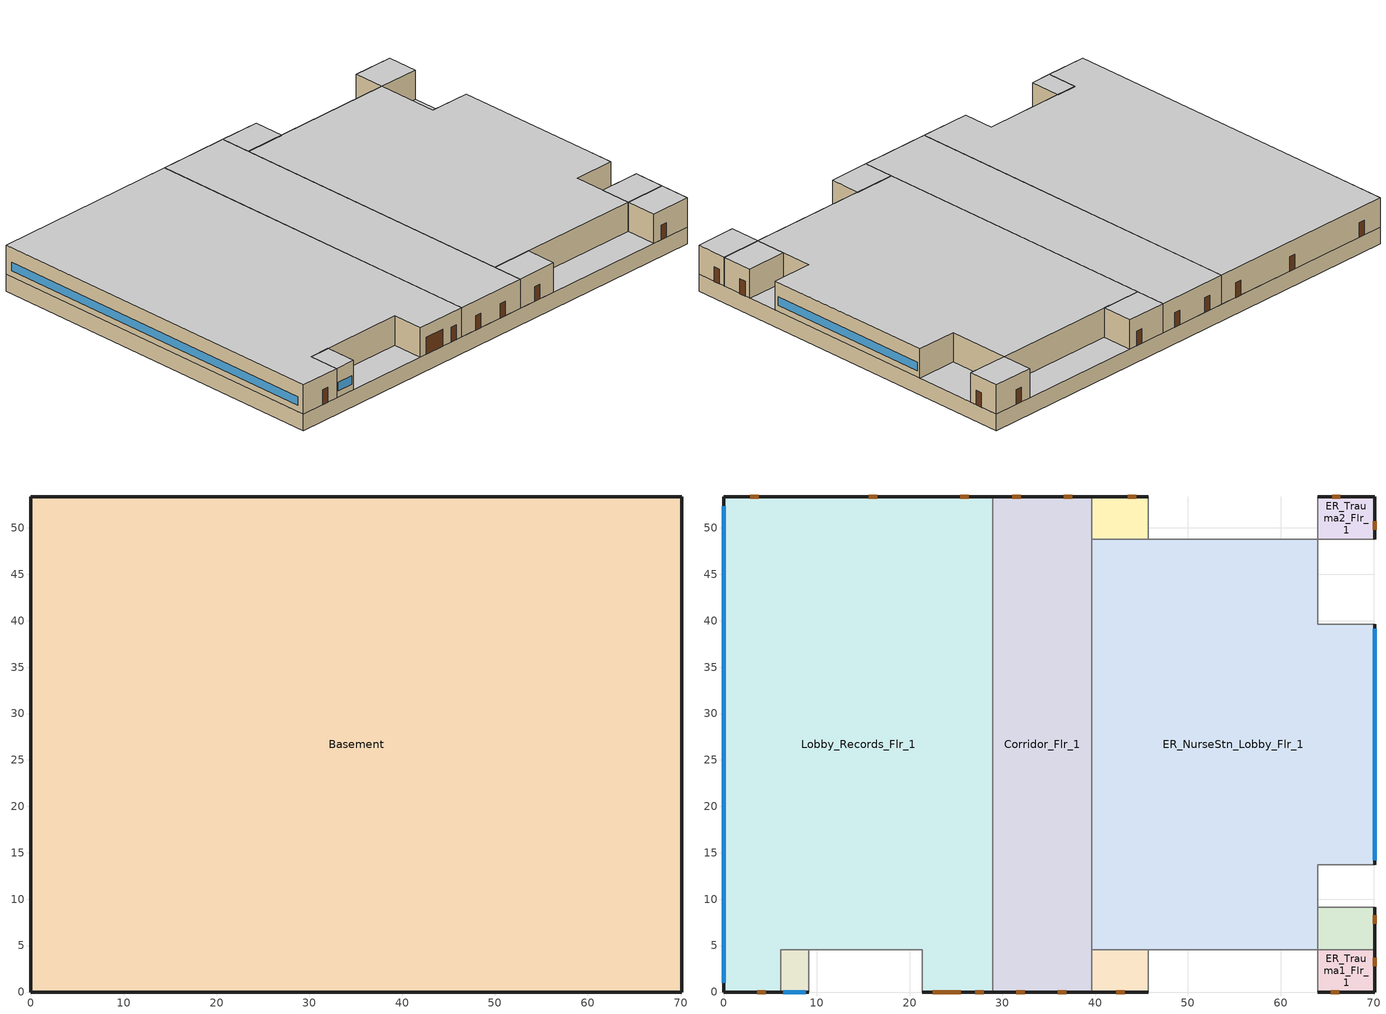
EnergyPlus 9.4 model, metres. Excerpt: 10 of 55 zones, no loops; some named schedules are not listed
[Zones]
Basement
 floor othersidecoefficients (ext_slab_8in_with_carpet): 70.1,53.34 70.1,0 0,0 0,53.34 z-2.44
 wall othersidecoefficients (basement_wall): 70.1,0 70.1,53.34 0,53.34 0,0 70.1,0 z-2.44:0
 ceiling adiabatic (int_slab_ceiling): 0,0 70.1,0 70.1,53.34 0,53.34 z0
Corridor_Flr_1
 floor adiabatic (int_slab_floor): 39.62,53.34 39.62,0 28.96,0 28.96,53.34 z0
 wall outside (nonres_ext_wall): 39.62,53.34 28.96,53.34 / 28.96,0 39.62,0 z0:4.27
 wall to Lobby_Records_Flr_1 (Air_Wall): 28.96,53.34 28.96,15.24 z0:4.27
 wall to Lobby_Records_Flr_1 (int_wall): 28.96,15.24 28.96,0 z0:4.27
 wall adiabatic (int_wall): 39.62,0 39.62,53.34 z0:4.27
 door (Swinging Door_con): 37.53,53.34 36.62,53.34 / 31.97,53.34 31.05,53.34 / 31.5,0 32.41,0 / 35.95,0 36.87,0 z0:2.13
 ceiling adiabatic (int_slab_ceiling): 28.96,53.34 28.96,0 39.62,0 39.62,53.34 z4.27
ER_Exam1_Mult4_Flr_1
 floor adiabatic (int_slab_floor): 45.72,4.57 45.72,0 39.62,0 39.62,4.57 z0
 wall outside (nonres_ext_wall): 39.62,0 45.72,0 z0:4.27
 wall adiabatic (int_wall): 45.72,0 45.72,4.57 39.62,4.57 39.62,0 z0:4.27
 door (Swinging Door_con): 42.29,0 43.2,0 z0:2.13
 ceiling adiabatic (int_slab_ceiling): 39.62,4.57 39.62,0 45.72,0 45.72,4.57 z4.27
ER_Exam3_Mult4_Flr_1
 floor adiabatic (int_slab_floor): 70.1,9.14 70.1,4.57 64.01,4.57 64.01,9.14 z0
 wall outside (nonres_ext_wall): 70.1,4.57 70.1,9.14 z0:4.27
 wall adiabatic (int_wall): 70.1,9.14 64.01,9.14 64.01,4.57 70.1,4.57 z0:4.27
 door (Swinging Door_con): 70.1,7.36 70.1,8.27 z0:2.13
 ceiling adiabatic (int_slab_ceiling): 64.01,9.14 64.01,4.57 70.1,4.57 70.1,9.14 z4.27
ER_NurseStn_Lobby_Flr_1
 floor adiabatic (int_slab_floor): 39.62,4.57 39.62,48.77 64.01,48.77 64.01,39.62 70.1,39.62 70.1,13.72 64.01,13.72 64.01,4.57 z0
 wall outside (nonres_ext_wall): 70.1,13.72 70.1,39.62 z0:4.27
 wall adiabatic (int_wall): 70.1,39.62 64.01,39.62 64.01,48.77 39.62,48.77 39.62,4.57 64.01,4.57 64.01,13.72 70.1,13.72 z0:4.27
 window (Window_U_0.40_SHGC_0.38): 70.1,14.2 70.1,39.14 z0.91:2.13
 ceiling adiabatic (int_slab_ceiling): 39.62,4.57 64.01,4.57 64.01,13.72 70.1,13.72 70.1,39.62 64.01,39.62 64.01,48.77 39.62,48.77 z4.27
ER_Trauma1_Flr_1
 floor adiabatic (int_slab_floor): 70.1,4.57 70.1,0 64.01,0 64.01,4.57 z0
 wall outside (nonres_ext_wall): 64.01,0 70.1,0 70.1,4.57 z0:4.27
 wall adiabatic (int_wall): 70.1,4.57 64.01,4.57 64.01,0 z0:4.27
 door (Swinging Door_con): 70.1,2.76 70.1,3.67 / 65.38,0 66.29,0 z0:2.13
 ceiling adiabatic (int_slab_ceiling): 64.01,4.57 64.01,0 70.1,0 70.1,4.57 z4.27
ER_Trauma2_Flr_1
 floor adiabatic (int_slab_floor): 70.1,53.34 70.1,48.77 64.01,48.77 64.01,53.34 z0
 wall outside (nonres_ext_wall): 70.1,48.77 70.1,53.34 64.01,53.34 z0:4.27
 wall adiabatic (int_wall): 64.01,53.34 64.01,48.77 70.1,48.77 z0:4.27
 door (Swinging Door_con): 70.1,49.79 70.1,50.7 / 66.43,53.34 65.52,53.34 z0:2.13
 ceiling adiabatic (int_slab_ceiling): 64.01,53.34 64.01,48.77 70.1,48.77 70.1,53.34 z4.27
ER_Triage_Mult4_Flr_1
 floor adiabatic (int_slab_floor): 45.72,53.34 45.72,48.77 39.62,48.77 39.62,53.34 z0
 wall outside (nonres_ext_wall): 45.72,53.34 39.62,53.34 z0:4.27
 wall adiabatic (int_wall): 39.62,53.34 39.62,48.77 45.72,48.77 45.72,53.34 z0:4.27
 door (Swinging Door_con): 44.45,53.34 43.53,53.34 z0:2.13
 ceiling adiabatic (int_slab_ceiling): 39.62,53.34 39.62,48.77 45.72,48.77 45.72,53.34 z4.27
Lobby_Records_Flr_1
 floor adiabatic (int_slab_floor): 0,0 0,53.34 28.96,53.34 28.96,0 21.34,0 21.34,4.57 6.1,4.57 6.1,0 z0
 wall outside (nonres_ext_wall): 21.34,0 28.96,0 / 28.96,53.34 0,53.34 0,0 6.1,0 z0:4.27
 wall adiabatic (int_wall): 6.1,0 6.1,4.57 21.34,4.57 21.34,0 z0:4.27
 window (Window_U_0.40_SHGC_0.38): 0,52.34 0,1 z0.91:2.13
 door (Swinging Door_con): 3.59,0 4.5,0 / 27.05,0 27.97,0 / 26.37,53.34 25.46,53.34 / 16.51,53.34 15.59,53.34 / 3.75,53.34 2.84,53.34 z0:2.13
 door (Overhead Door_con): 22.48,0 25.53,0 z0:2.44
 ceiling adiabatic (int_slab_ceiling): 0,0 6.1,0 6.1,4.57 21.34,4.57 21.34,0 28.96,0 28.96,53.34 0,53.34 z4.27
Office1_Mult4_Flr_1
 floor adiabatic (int_slab_floor): 9.14,4.57 9.14,0 6.1,0 6.1,4.57 z0
 wall outside (nonres_ext_wall): 6.1,0 9.14,0 z0:4.27
 wall adiabatic (int_wall): 9.14,0 9.14,4.57 6.1,4.57 6.1,0 z0:4.27
 window (Window_U_0.42_SHGC_0.40): 6.41,0 8.84,0 z0.91:2.13
 ceiling adiabatic (int_slab_ceiling): 6.1,4.57 6.1,0 9.14,0 9.14,4.57 z4.27
[Building]
Hospital: Loads convergence tolerance value=0.04; Maximum number of warmup days=25; Minimum number of warmup days=6; North axis=-90; Solar distribution=FullInteriorAndExterior; Temperature convergence tolerance value=0.2; Terrain=City
[Site:Location]
Denver-Aurora-Buckley.AFB_CO_USA WMO=724695: Elevation=1726; Latitude=39.72; Longitude=-104.75; Time zone=-7
[Site:WaterMainsTemperature]
Annual average outdoor air temperature=9.95; Calculation method=Correlation; Maximum difference in monthly average outdoor air temperatures=23.7
[SizingPeriod:DesignDay] Barometric pressure=82237; Day of month=21; Daylight saving time indicator=No; Dry bulb temperature range modifier type=DefaultMultipliers; Humidity condition type=WetBulb; Rain indicator=No; Snow indicator=No
Name | Ashrae clear sky optical depth for beam irradiance taub | Ashrae clear sky optical depth for diffuse irradiance taud | Daily dry bulb temperature range | Day type | Maximum dry bulb temperature | Month | Solar model indicator | Wetbulb or dewpoint at maximum dry bulb | Wind direction | Wind speed | Sky clearness
Denver-Aurora-Buckley.AFB_CO_USA Ann Clg .4% Condns DB=>MWB | 0.423 | 2.02 | 14.8 | SummerDesignDay | 33.9 | 7 | ASHRAETau | 15 | 30 | 3.6
Denver-Aurora-Buckley.AFB_CO_USA Ann Htg 99.6% Condns DB |  |  | 0 | WinterDesignDay | -17.9 | 12 | ASHRAEClearSky | -17.9 | 180 | 2.5 | 0
[Construction]
Air_Wall: Air_Wall_Material
InteriorFurnishings: Std Wood 6inch
Overhead Door_con: Overhead Door_con Panel
Swinging Door_con: Opaque Door panel_con
Window_U_0.40_SHGC_0.38: Glass_8652_LayerAvg, Gap_1_W_0_0127, Glass_102_LayerAvg
Window_U_0.42_SHGC_0.40: LoE TINT 6MM, AIR 6MM, CLEAR 6MM
basement_wall: M10 200mm concrete block basement wall
ext_slab_8in_with_carpet: 200mm Normalweight concrete floor, CP02 CARPET PAD
int_slab_ceiling: CP02 CARPET PAD, 100mm Normalweight concrete floor
int_slab_floor: 100mm Normalweight concrete floor, CP02 CARPET PAD
int_wall: G01 13mm gypsum board, G01 13mm gypsum board
nonres_ext_wall: 200mm Normalweight concrete wall, Nonres_Exterior_Wall_Insulation, G01 13mm gypsum board
[Material]
Name | Conductivity | Density | Roughness | Specific heat | Thickness | Solar absorptance | Thermal absorptance | Visible absorptance
100mm Normalweight concrete floor | 2.31 | 2322 | MediumRough | 832 | 0.1016
200mm Normalweight concrete floor; 200mm Normalweight concrete wall | 2.31 | 2322 | MediumRough | 832 | 0.2032
G01 13mm gypsum board | 0.16 | 800 | Smooth | 1090 | 0.0127 | 0.7 | 0.9 | 0.5
M10 200mm concrete block basement wall | 1.326 | 1842 | MediumRough | 912 | 0.2032
Std Wood 6inch | 0.12 | 540 | MediumSmooth | 1210 | 0.15 | 0.7 | 0.9 | 0.7
[Material:NoMass] Solar absorptance=0.7; Thermal absorptance=0.9
Name | Roughness | Thermal resistance | Visible absorptance
Air_Wall_Material | Rough | 0.207949
CP02 CARPET PAD | VeryRough | 0.21648 | 0.8
Nonres_Exterior_Wall_Insulation | MediumSmooth | 1.63975 | 0.7
Opaque Door panel_con | MediumRough | 0.475964 | 0.7
Overhead Door_con Panel | MediumRough | 0.567742 | 0.7
[WindowMaterial:Gas] Gas type=Air
Name | Thickness
AIR 6MM | 0.0063
Gap_1_W_0_0127 | 0.0127
[WindowMaterial:Glazing] Front side infrared hemispherical emissivity=0.84; Infrared transmittance at normal incidence=0; Optical data type=SpectralAverage
Name | Back side infrared hemispherical emissivity | Back side solar reflectance at normal incidence | Back side visible reflectance at normal incidence | Conductivity | Front side solar reflectance at normal incidence | Front side visible reflectance at normal incidence | Solar transmittance at normal incidence | Thickness | Visible transmittance at normal incidence
CLEAR 6MM | 0.84 | 0.071 | 0.08 | 0.9 | 0.071 | 0.08 | 0.775 | 0.006 | 0.881
Glass_102_LayerAvg | 0.84 | 0.0748545 | 0.082564 | 1 | 0.0747638 | 0.082563 | 0.833848 | 0.003048 | 0.89926
Glass_8652_LayerAvg | 0.39 | 0.462105 | 0.306829 | 0.962 | 0.298987 | 0.209449 | 0.343691 | 0.003059 | 0.487937
LoE TINT 6MM | 0.1 | 0.2 | 0.054 | 0.9 | 0.093 | 0.035 | 0.36 | 0.006 | 0.5
[AirTerminal:SingleDuct:ConstantVolume:NoReheat]
Kitchen_Flr_5 CAV Box: Availability schedule=ALWAYS_ON; Maximum air flow rate=Autosize
[AvailabilityManager:NightCycle] Applicability schedule=Always_On; Control type=CycleOnAny; Cycling run time=1800; Cycling run time control type=FixedRunTime; Fan schedule=HVACOperationSchd; Thermostat tolerance=1
CAV_KITCHEN Availability Manager; VAV_1 Availability Manager; VAV_2 Availability Manager; VAV_ER Availability Manager; VAV_ICU Availability Manager; VAV_LABS Availability Manager; VAV_OR Availability Manager; VAV_PATRMS Availability Manager
[Daylighting:Controls]
Lobby_Records_Flr_1_DaylCtrl: Zone=Lobby_Records_Flr_1; Daylighting reference point name 1=Lobby_Records_Flr_1_DaylRefPt1; Fraction of zone controlled by reference point 1=0.15; Illuminance setpoint at reference point 1=375; Daylighting method=SplitFlux; Glare calculation azimuth angle of view direction clockwise from zone y axis=270; Glare calculation daylighting reference point=Lobby_Records_Flr_1_DaylRefPt1; Lighting control type=Stepped; Maximum allowable discomfort glare index=22; Minimum input power fraction for continuous or continuousoff dimming control=0.3; Minimum light output fraction for continuous or continuousoff dimming control=0.2; Number of stepped control steps=3; Probability lighting will be reset when needed in manual stepped control=1
[ElectricEquipment] Design level calculation method=EquipmentLevel; End use subcategory=MiscPlug; Fraction latent=0; Fraction lost=0; Fraction radiant=0.5
Name | Zone or zonelist | Design level | Schedule
Basement_MiscPlug_Equip | Basement | 30176.5 | BLDG_EQUIP_SCH
ER_Exam1_Mult4_Flr_1_MiscPlug_Equip | ER_Exam1_Mult4_Flr_1 | 449.8365 | BLDG_EQUIP_EXTD_SCH
ER_Exam3_Mult4_Flr_1_MiscPlug_Equip | ER_Exam3_Mult4_Flr_1 | 449.8365 | BLDG_EQUIP_EXTD_SCH
ER_NurseStn_Lobby_Flr_1_MiscPlug_Equip | ER_NurseStn_Lobby_Flr_1 | 18077 | BLDG_EQUIP_EXTD_SCH
ER_Trauma1_Flr_1_MiscPlug_Equip | ER_Trauma1_Flr_1 | 1199.56 | BLDG_EQUIP_EXTD_SCH
ER_Trauma2_Flr_1_MiscPlug_Equip | ER_Trauma2_Flr_1 | 1199.56 | BLDG_EQUIP_EXTD_SCH
ER_Triage_Mult4_Flr_1_MiscPlug_Equip | ER_Triage_Mult4_Flr_1 | 599.9803 | BLDG_EQUIP_EXTD_SCH
Lobby_Records_Flr_1_MiscPlug_Equip | Lobby_Records_Flr_1 | 1592.8 | BLDG_EQUIP_SCH
Office1_Mult4_Flr_1_MiscPlug_Equip | Office1_Mult4_Flr_1 | 164.9958 | BLDG_EQUIP_SCH
[ElectricLoadCenter:Transformer]
Transformer 1: Availability schedule=Always_On; Conductor material=Aluminum; Consider transformer loss for utility cost=Yes; Fraction of eddy current losses=0.1; Full load temperature rise=150; Meter name 1=Wired_LTG_Electricity; Meter name 2=InteriorEquipment:Electricity; Nameplate efficiency=0.991; Per unit load for nameplate efficiency=0.35; Performance input method=NominalEfficiency; Phase=3; Rated capacity=500000; Reference temperature for nameplate efficiency=75; Transformer usage=PowerInFromGrid
[EnergyManagementSystem:Actuator]
Name | Actuated component control type | Actuated component type | Actuated component unique
BoilerCurve | Curve Result | Curve | HEATSYS1 BOILER EFFICIENCY CURVE
ER_ExtraElecHeatC_Status | Schedule Value | Schedule:Compact | ER_ExtraElecHeatC_Sch
ER_ExtraWaterHeatC_Status | Schedule Value | Schedule:Compact | ER_ExtraWaterHeatC_Sch
ICU_ExtraElecHeatC_Status | Schedule Value | Schedule:Compact | ICU_ExtraElecHeatC_Sch
ICU_ExtraWaterHeatC_Status | Schedule Value | Schedule:Compact | ICU_ExtraWaterHeatC_Sch
LABS_ExtraElecHeatC_Status | Schedule Value | Schedule:Compact | LABS_ExtraElecHeatC_Sch
LABS_ExtraWaterHeatC_Status | Schedule Value | Schedule:Compact | LABS_ExtraWaterHeatC_Sch
OR_ExtraElecHeatC_Status | Schedule Value | Schedule:Compact | OR_ExtraElecHeatC_Sch
OR_ExtraWaterHeatC_Status | Schedule Value | Schedule:Compact | OR_ExtraWaterHeatC_Sch
Patrms_ExtraElecHeatC_Status | Schedule Value | Schedule:Compact | Patrms_ExtraElecHeatC_Sch
Patrms_ExtraWaterHeatC_Status | Schedule Value | Schedule:Compact | Patrms_ExtraWaterHeatC_Sch
TowerCurveOutput | Curve Result | Curve | Tower_Fan_Curve
[EnergyManagementSystem:GlobalVariable]
EnergyManagementSystem:GlobalVariable 1: Patrms_PreheatDeltaT
EnergyManagementSystem:GlobalVariable 2: ER_PreheatDeltaT
EnergyManagementSystem:GlobalVariable 3: OR_PreheatDeltaT
EnergyManagementSystem:GlobalVariable 4: ICU_PreheatDeltaT
EnergyManagementSystem:GlobalVariable 5: LABS_PreheatDeltaT
EnergyManagementSystem:GlobalVariable 6: Wired_LTG
EnergyManagementSystem:GlobalVariable 7: BoilerType; CapRated; EtRated; PLRx; Ecx; SkinLossRate
[EnergyManagementSystem:OutputVariable]
Name | Ems variable | Type of data in variable | Update frequency | Units
ER_ExtraElecHeatC_Status | ER_ExtraElecHeatC_Status | Averaged | SystemTimestep
ER_ExtraWaterHeatC_Status | ER_ExtraWaterHeatC_Status | Averaged | SystemTimestep
ER_PreheatDeltaT | ER_PreheatDeltaT | Averaged | SystemTimestep
ICU_ExtraElecHeatC_Status | ICU_ExtraElecHeatC_Status | Averaged | SystemTimestep
ICU_ExtraWaterHeatC_Status | ICU_ExtraWaterHeatC_Status | Averaged | SystemTimestep
ICU_PreheatDeltaT | ICU_PreheatDeltaT | Averaged | SystemTimestep
LABS_ExtraElecHeatC_Status | LABS_ExtraElecHeatC_Status | Averaged | SystemTimestep
LABS_ExtraWaterHeatC_Status | LABS_ExtraWaterHeatC_Status | Averaged | SystemTimestep
LABS_PreheatDeltaT | LABS_PreheatDeltaT | Averaged | SystemTimestep
OR_ExtraElecHeatC_Status | OR_ExtraElecHeatC_Status | Averaged | SystemTimestep
OR_ExtraWaterHeatC_Status | OR_ExtraWaterHeatC_Status | Averaged | SystemTimestep
OR_PreheatDeltaT | OR_PreheatDeltaT | Averaged | SystemTimestep
Patrms_ExtraElecHeatC_Status | Patrms_ExtraElecHeatC_Status | Averaged | SystemTimestep
Patrms_ExtraWaterHeatC_Status | Patrms_ExtraWaterHeatC_Status | Averaged | SystemTimestep
Patrms_PreheatDeltaT | Patrms_PreheatDeltaT | Averaged | SystemTimestep
Wired_LTG | Wired_LTG | Summed | ZoneTimestep | J
[EnergyManagementSystem:Program]
ChangTowerFlow: IF Chiller1_Status > 0 && Chiller2_Status == 0 && SensedCurveInput > 0.2; IF (0.5 * SensedCurveInput) > 0.2; SET AirInput = 0.5 * SensedCurveInput; ELSE; SET AirInput = 0.2; ENDIF; SET TowerCurveOutput =  2* (AirInput^3); ELSE; SET TowerCurveOutput = SensedCurveValue; ENDIF
[Exterior:FuelEquipment] Fuel use type=Electricity
Name | Design level | End use subcategory | Schedule
Elevators | 162963 | Elevators | BLDG_ELEVATORS
Elevators_Lights_Fan | 501 | General | ELEV_LIGHT_FAN_SCH_ADD_DF
[Exterior:Lights]
Exterior_Lights: Control option=AstronomicalClock; Design level=9863; End use subcategory=General; Schedule=Exterior_Lgt_ALWAYS_ON
[InternalMass] Construction=InteriorFurnishings
Name | Zone or zonelist | Surface area
Basement_InternalMass_1 | Basement | 7478.69
Corridor_Flr_1_InternalMass_1 | Corridor_Flr_1 | 1138.06
ER_Exam1_Mult4_Flr_1_InternalMass_1 | ER_Exam1_Mult4_Flr_1 | 55.7418
ER_Exam3_Mult4_Flr_1_InternalMass_1 | ER_Exam3_Mult4_Flr_1 | 55.7418
ER_NurseStn_Lobby_Flr_1_InternalMass_1 | ER_NurseStn_Lobby_Flr_1 | 2471.22
ER_Trauma1_Flr_1_InternalMass_1 | ER_Trauma1_Flr_1 | 55.7418
ER_Trauma2_Flr_1_InternalMass_1 | ER_Trauma2_Flr_1 | 55.7418
ER_Triage_Mult4_Flr_1_InternalMass_1 | ER_Triage_Mult4_Flr_1 | 55.7418
Lobby_Records_Flr_1_InternalMass_1 | Lobby_Records_Flr_1 | 2949.62
Office1_Mult4_Flr_1_InternalMass_1 | Office1_Mult4_Flr_1 | 27.8709
[Lights] Design level calculation method=Watts/Area; End use subcategory=General Lights; Fraction radiant=0.7; Fraction replaceable=1; Fraction visible=0.2; Return air fraction=0; Return air fraction calculated from plenum temperature=No
Name | Zone or zonelist | Schedule | Watts per zone floor area
Basement_Lights | Basement | BLDG_LIGHT_OFFICE_BSMT_SCH | 8.50349
Corridor_Flr_1_Lights | Corridor_Flr_1 | BLDG_LIGHT_CORRIDOR_SCH | 9.9028
ER_Exam1_Mult4_Flr_1_Lights | ER_Exam1_Mult4_Flr_1 | BLDG_LIGHT_EXAM_SCH | 18.0834
ER_Exam3_Mult4_Flr_1_Lights | ER_Exam3_Mult4_Flr_1 | BLDG_LIGHT_EXAM_SCH | 18.0834
ER_NurseStn_Lobby_Flr_1_Lights | ER_NurseStn_Lobby_Flr_1 | BLDG_LIGHT_NURSEFLR1_SCH | 9.53682
ER_Trauma1_Flr_1_Lights | ER_Trauma1_Flr_1 | BLDG_LIGHT_EXTD_SCH | 18.0834
ER_Trauma2_Flr_1_Lights | ER_Trauma2_Flr_1 | BLDG_LIGHT_EXTD_SCH | 18.0834
ER_Triage_Mult4_Flr_1_Lights | ER_Triage_Mult4_Flr_1 | BLDG_LIGHT_EXTD_SCH | 18.0834
Lobby_Records_Flr_1_Lights | Lobby_Records_Flr_1 | BLDG_LIGHT_LOBBYFLR1_SCH | 10.5594
Office1_Mult4_Flr_1_Lights | Office1_Mult4_Flr_1 | BLDG_LIGHT_OFFICE_SCH | 8.50349
[People] Activity level schedule=ACTIVITY_SCH; Air velocity schedule=AIR_VELO_SCH; Clothing insulation calculation method=ClothingInsulationSchedule; Clothing insulation schedule=CLOTHING_SCH; Enable ashrae 55 comfort warnings=No; Fraction radiant=0.3; Mean radiant temperature calculation type=ZoneAveraged; Number of people calculation method=People; Sensible heat fraction=Autocalculate; Thermal comfort model 1 type=Fanger; Work efficiency schedule=WORK_EFF_SCH
Name | Zone or zonelist | Number of people | Number of people schedule
Basement | Basement | 100.5885 | BLDG_OCC_SCH
Corridor_Flr_1 | Corridor_Flr_1 | 6.1228 | BLDG_OCC_EXTD_SCH
ER_Exam1_Mult4_Flr_1 | ER_Exam1_Mult4_Flr_1 | 5.9976 | BLDG_OCC_EXTD_SCH
ER_Exam3_Mult4_Flr_1 | ER_Exam3_Mult4_Flr_1 | 5.9976 | BLDG_OCC_EXTD_SCH
ER_NurseStn_Lobby_Flr_1 | ER_NurseStn_Lobby_Flr_1 | 17.7269 | BLDG_OCC_EXTD_SCH
ER_Trauma1_Flr_1 | ER_Trauma1_Flr_1 | 5.9976 | BLDG_OCC_EXTD_SCH
ER_Trauma2_Flr_1 | ER_Trauma2_Flr_1 | 5.9976 | BLDG_OCC_EXTD_SCH
ER_Triage_Mult4_Flr_1 | ER_Triage_Mult4_Flr_1 | 5.9976 | BLDG_OCC_EXTD_SCH
Lobby_Records_Flr_1 | Lobby_Records_Flr_1 | 21.1586 | BLDG_OCC_SCH
Office1_Mult4_Flr_1 | Office1_Mult4_Flr_1 | 1.05 | BLDG_OCC_SCH
[SurfaceProperty:OtherSideCoefficients] Combined convective radiative film coefficient=0; Constant temperature=1; Constant temperature coefficient=1; External dry bulb temperature coefficient=0; Ground temperature coefficient=0; Period of sinusoidal variation=24; Sinusoidal variation of constant temperature coefficient=No; Wind speed coefficient=0; Zone air temperature coefficient=0
Name | Constant temperature schedule
surfPropOthSdCoefBasementAvgFloor | scheduleOSCBasementFloorTemp
surfPropOthSdCoefBasementAvgWall | scheduleOSCBasementWallSurfaceTemp
surfPropOthSdCoefBasementLowerWall | scheduleOSCBasementLowerWallTemp
surfPropOthSdCoefBasementUpperWall | scheduleOSCBasementUpperWallTemp
[Zone] Floor area=Autocalculate; Part of total floor area=Yes; Type=1
Name | Ceiling height | Multiplier | Volume
Basement | 2.439 | 1 | 9120.27
Corridor_Flr_1 | 4.2683 | 1 | 2428.79
ER_Exam1_Mult4_Flr_1; ER_Exam3_Mult4_Flr_1; ER_Triage_Mult4_Flr_1 | 4.2683 | 4 | 118.96
ER_NurseStn_Lobby_Flr_1 | 4.2683 | 1 | 5273.95
ER_Trauma1_Flr_1; ER_Trauma2_Flr_1 | 4.2683 | 1 | 118.96
Lobby_Records_Flr_1 | 4.2683 | 1 | 6294.92
Office1_Mult4_Flr_1 | 4.2683 | 5 | 59.5
[ZoneInfiltration:DesignFlowRate] Constant term coefficient=0; Design flow rate calculation method=Flow/ExteriorArea; Flow per exterior surface area=0.00056896; Schedule=INFIL_SCH_PNNL; Temperature term coefficient=0; Velocity squared term coefficient=0; Velocity term coefficient=0.224
Name | Zone or zonelist
Basement_Infiltration | Basement
Corridor_Flr_1_Infiltration | Corridor_Flr_1
ER_Exam1_Mult4_Flr_1_Infiltration | ER_Exam1_Mult4_Flr_1
ER_Exam3_Mult4_Flr_1_Infiltration | ER_Exam3_Mult4_Flr_1
ER_NurseStn_Lobby_Flr_1_Infiltration | ER_NurseStn_Lobby_Flr_1
ER_Trauma1_Flr_1_Infiltration | ER_Trauma1_Flr_1
ER_Trauma2_Flr_1_Infiltration | ER_Trauma2_Flr_1
ER_Triage_Mult4_Flr_1_Infiltration | ER_Triage_Mult4_Flr_1
Lobby_Records_Flr_1_Infiltration | Lobby_Records_Flr_1
Office1_Mult4_Flr_1_Infiltration | Office1_Mult4_Flr_1
